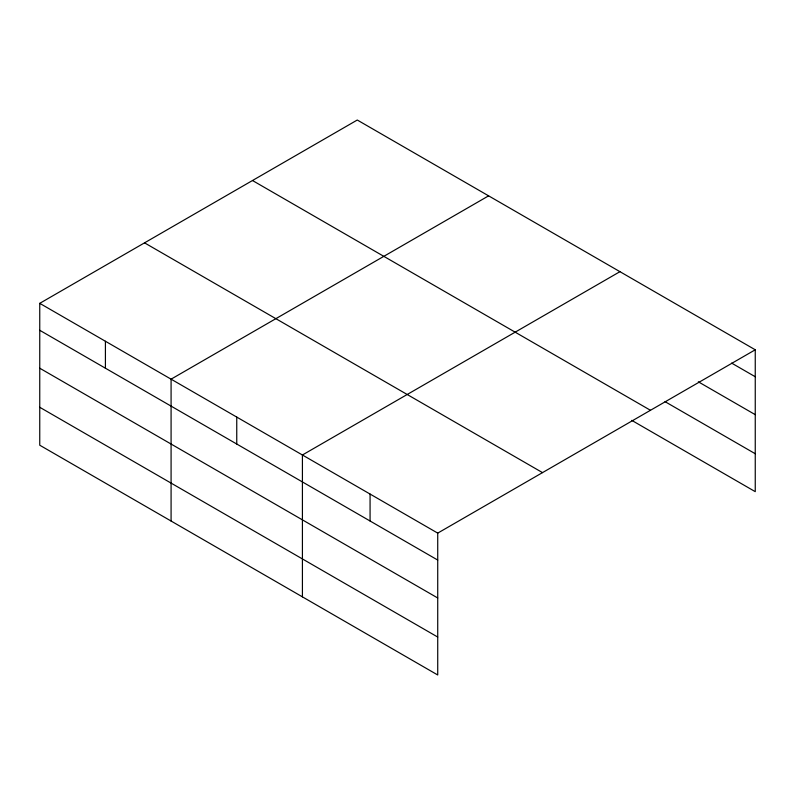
<?xml version="1.0" encoding="UTF-8"?>
<svg xmlns="http://www.w3.org/2000/svg" width="795" height="795" viewBox="0 0 795 795"><rect width="100%" height="100%" fill="white"/><g stroke="black" fill="none" stroke-linecap="round" stroke-linejoin="round"><path stroke-width="1.19" d="M39.75 303.342L437.727 533.117L437.727 674.975L39.75 445.21L39.75 303.342L357.273 120.025L755.25 349.79L755.25 491.658L631.747 420.356M488.607 195.848L171.084 379.165L171.084 521.033M619.941 271.671L302.418 454.988L302.418 596.856M437.727 533.117L755.25 349.79M731.629 363.106L755.25 376.741M698.328 381.809L755.25 414.662M665.037 401.654L755.25 453.736M252.492 180.515L650.469 410.29M144.531 242.843L542.508 472.618M39.75 330.293L437.727 560.058M39.75 368.214L437.727 597.979M39.75 407.279L437.727 637.053M370.072 494.053L370.072 521.003M236.751 417.077L236.751 444.027M105.417 341.254L105.417 368.204"/></g></svg>
